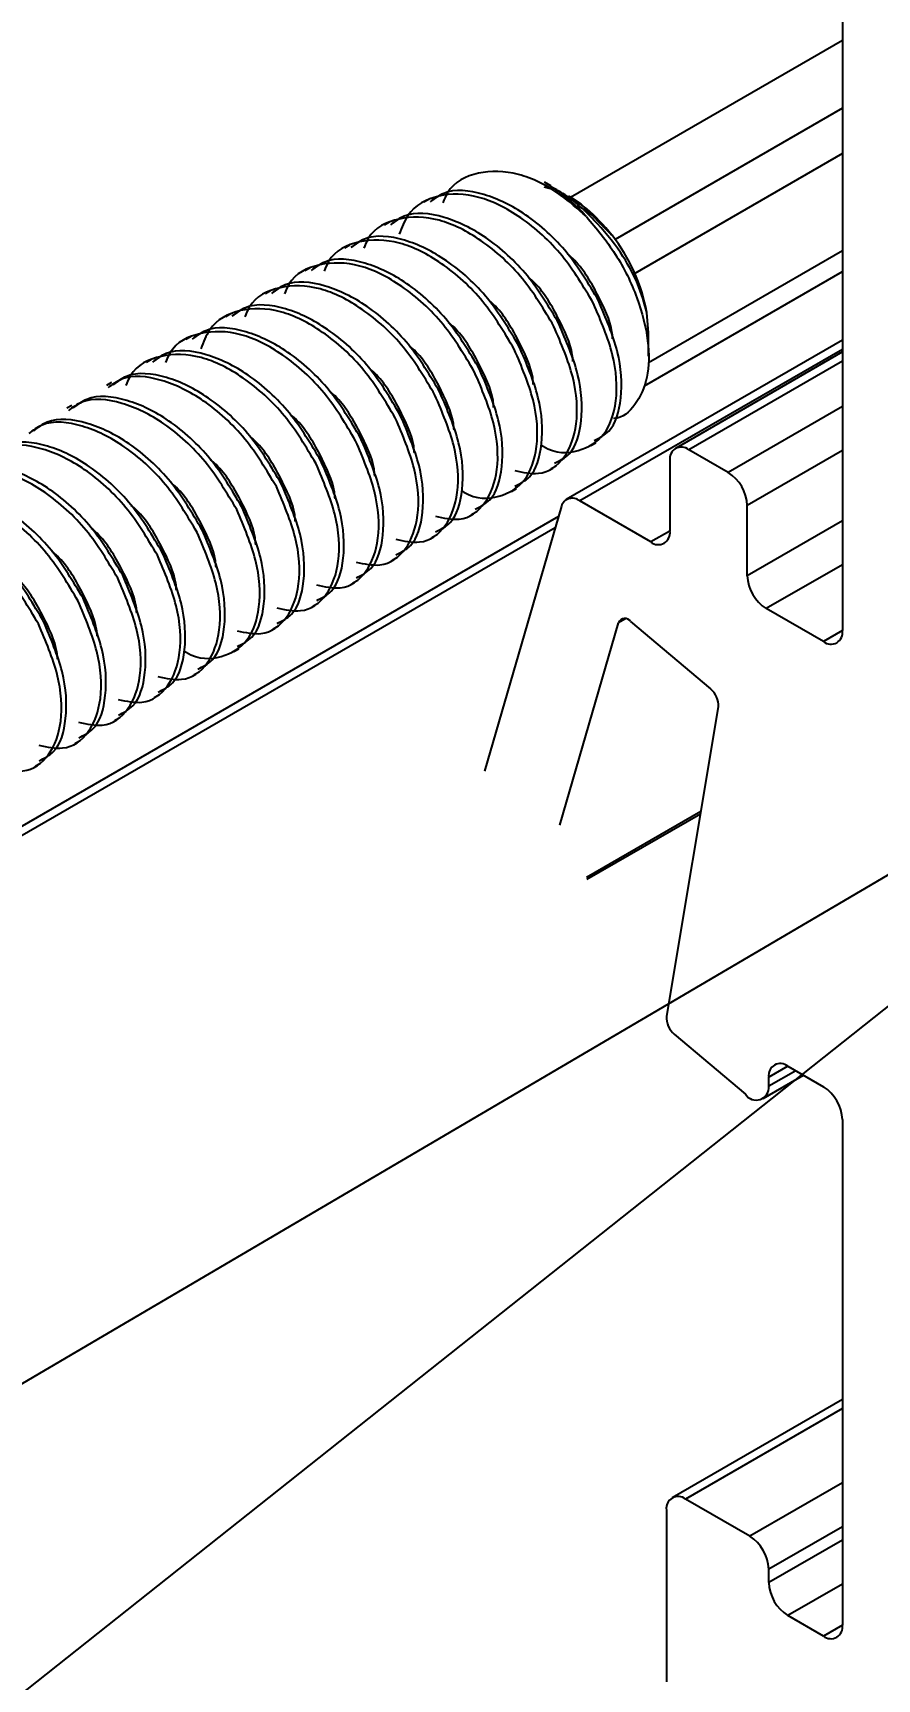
# Model space of a CAD drawing. Extents: x 0 to 10.8, y -12.4 to 0.
# Drawn here: x 6.67 to 7.14, y -8.932 to -8.014 of the extents above; entities that cross this region are included whole.
import ezdxf
from ezdxf import colors
from ezdxf.entities.mleader import LeaderData, LeaderLine
from ezdxf.math import Vec2, Vec3

# ---------------------------------------------------------------- set-up
doc = ezdxf.new("R2010")
doc.units = 0
doc.header["$LTSCALE"] = 0.5
doc.header["$MEASUREMENT"] = 0
for name, color, linetype in [('FAB DWG', 221, 'CONTINUOUS'), ('Hardware', 242, 'CONTINUOUS'), ('Housing', 150, 'CONTINUOUS')]:
    doc.layers.add(name, color=color, linetype=linetype)
doc.styles.get("Standard").update_dxf_attribs({"font": 'arial.ttf'})

msp = doc.modelspace()

# ---------------------------------------------------------------- linework, layer by layer
at = {"layer": 'Hardware', "linetype": 'Continuous', "lineweight": 25, "transparency": 16777216}
for p, q in [((6.96021, -8.10181), (6.95465, -8.10028)), ((6.95819, -8.09954), (6.95481, -8.09759)), ((6.89025, -8.10712), (6.88749, -8.10872)), ((6.96916, -8.10587), (6.96817, -8.1053)), ((6.86815, -8.11988), (6.86539, -8.12147)), ((6.84605, -8.13264), (6.84329, -8.13423)), ((6.82396, -8.14539), (6.8212, -8.14699)), ((6.80186, -8.15815), (6.7991, -8.15974)), ((6.77976, -8.1709), (6.777, -8.1725)), ((7.01279, -8.18144), (7.0118, -8.1702)), ((6.75767, -8.18366), (6.7549, -8.18526)), ((7.01279, -8.19457), (7.01279, -8.18144)), ((6.73557, -8.19642), (6.73281, -8.19801)), ((6.71347, -8.20917), (6.71071, -8.21077)), ((6.69138, -8.22193), (6.68861, -8.22352)), ((6.98053, -8.24437), (6.98329, -8.24278)), ((6.95843, -8.25713), (6.96119, -8.25553)), ((6.93633, -8.26988), (6.9391, -8.26829)), ((6.91424, -8.28264), (6.917, -8.28105)), ((6.89214, -8.2954), (6.8949, -8.2938)), ((6.87004, -8.30815), (6.87281, -8.30656)), ((6.84795, -8.32091), (6.85071, -8.31931)), ((6.82585, -8.33367), (6.82861, -8.33207)), ((6.80375, -8.34642), (6.80651, -8.34483)), ((6.78165, -8.35918), (6.78442, -8.35758)), ((6.75956, -8.37193), (6.76232, -8.37034)), ((6.73746, -8.38469), (6.74022, -8.3831)), ((6.71536, -8.39745), (6.71813, -8.39585)), ((6.69327, -8.4102), (6.69603, -8.40861)), ((6.67117, -8.42296), (6.67393, -8.42137))]:
    msp.add_line(p, q, dxfattribs=at)
at = {"layer": 'Hardware', "linetype": 'Continuous', "lineweight": 25, "transparency": 16777216, "flags": 128}
msp.add_lwpolyline([(6.99236, -8.12699), (6.97519, -8.10984), (6.96916, -8.10587)], dxfattribs=at)
at = {"layer": 'Hardware', "linetype": 'Continuous', "lineweight": 25, "transparency": 16777216}
for centre, radius, start, end in [((6.90381, -8.18357), 0.09997, 42.00332, 59.32436), ((6.91295, -8.18868), 0.10056, 10.58815, 37.83921)]:
    msp.add_arc(centre, radius, start, end, dxfattribs=at)
for points, knots in [([(6.9781, -8.11667), (6.97334, -8.11245), (6.96114, -8.10162), (6.93958, -8.09124), (6.91742, -8.09101), (6.90267, -8.09797), (6.89892, -8.10707), (6.89812, -8.10902)], [0, 0, 0, 0, 0.16022, 0.411249, 0.670367, 0.929485, 1, 1, 1, 1]), ([(6.98486, -8.16355), (6.9794, -8.15435), (6.96832, -8.13573), (6.94472, -8.11444), (6.92064, -8.10283), (6.9013, -8.10076), (6.89345, -8.10668), (6.89106, -8.10848)], [0, 0, 0, 0, 0.223495, 0.452872, 0.673155, 0.900538, 1, 1, 1, 1]), ([(7.0118, -8.1702), (7.01033, -8.16486), (7.00739, -8.1542), (6.99711, -8.13565), (6.98254, -8.11802), (6.96843, -8.10512), (6.95989, -8.10098), (6.95792, -8.10003)], [0, 0, 0, 0, 0.213265, 0.426, 0.668379, 0.92368, 1, 1, 1, 1]), ([(6.9821, -8.16514), (6.97663, -8.15594), (6.96554, -8.13729), (6.94204, -8.11616), (6.91758, -8.10397), (6.89518, -8.10364), (6.87945, -8.11186), (6.87522, -8.12285), (6.8738, -8.12653)], [0, 0, 0, 0, 0.179913, 0.364561, 0.54189, 0.724932, 0.907975, 1, 1, 1, 1]), ([(6.99236, -8.12699), (6.9878, -8.12167), (6.98014, -8.11275), (6.97141, -8.10776), (6.96788, -8.10575)], [0, 0, 0, 0, 0.596898, 1, 1, 1, 1]), ([(6.97272, -8.11055), (6.97351, -8.1109), (6.98041, -8.11399), (6.98675, -8.12088), (6.99236, -8.12699)], [0, 0, 0, 0, 0.113986, 1, 1, 1, 1]), ([(6.96, -8.1779), (6.95453, -8.16869), (6.94344, -8.15004), (6.91995, -8.12893), (6.89545, -8.11669), (6.87322, -8.11655), (6.85853, -8.12343), (6.8548, -8.13244), (6.85403, -8.13431)], [0, 0, 0, 0, 0.188232, 0.381419, 0.566947, 0.758453, 0.94996, 1, 1, 1, 1]), ([(6.96277, -8.1763), (6.9573, -8.16711), (6.94623, -8.14848), (6.92262, -8.1272), (6.89855, -8.11559), (6.87921, -8.11352), (6.87135, -8.11944), (6.86896, -8.12124)], [0, 0, 0, 0, 0.223495, 0.452871, 0.673155, 0.900537, 1, 1, 1, 1]), ([(6.9781, -8.11667), (6.98374, -8.12343), (6.99522, -8.13719), (7.00716, -8.16197), (7.01327, -8.18611), (7.01286, -8.20724), (7.00581, -8.22191), (6.99843, -8.22925), (6.99317, -8.22918), (6.99312, -8.22918)], [0, 0, 0, 0, 0.1654669, 0.3370474, 0.5062527, 0.6709022, 0.8355712, 0.9983218, 1, 1, 1, 1]), ([(6.94067, -8.18906), (6.9352, -8.17987), (6.92413, -8.16124), (6.90053, -8.13996), (6.87645, -8.12834), (6.85711, -8.12628), (6.84926, -8.13219), (6.84687, -8.13399)], [0, 0, 0, 0, 0.223495, 0.452872, 0.673155, 0.900538, 1, 1, 1, 1]), ([(6.93791, -8.19065), (6.93243, -8.18145), (6.92135, -8.1628), (6.89786, -8.14169), (6.87335, -8.12944), (6.85112, -8.12931), (6.83643, -8.13618), (6.8327, -8.1452), (6.83193, -8.14707)], [0, 0, 0, 0, 0.188232, 0.381419, 0.566947, 0.758453, 0.94996, 1, 1, 1, 1]), ([(6.99271, -8.18474), (6.99263, -8.18348), (6.99211, -8.17598), (6.98453, -8.15983), (6.97543, -8.14418), (6.96859, -8.1383), (6.96756, -8.13741)], [0, 0, 0, 0, 0.085019, 0.505219, 0.925416, 1, 1, 1, 1]), ([(6.91581, -8.20341), (6.91034, -8.19421), (6.89925, -8.17556), (6.87576, -8.15444), (6.85126, -8.1422), (6.82902, -8.14206), (6.81434, -8.14894), (6.81061, -8.15795), (6.80983, -8.15982)], [0, 0, 0, 0, 0.188232, 0.381419, 0.566947, 0.758453, 0.94996, 1, 1, 1, 1]), ([(6.91857, -8.20182), (6.91311, -8.19262), (6.90203, -8.174), (6.87843, -8.15271), (6.85435, -8.1411), (6.83501, -8.13903), (6.82716, -8.14495), (6.82477, -8.14675)], [0, 0, 0, 0, 0.223495, 0.452872, 0.673155, 0.900538, 1, 1, 1, 1]), ([(6.89371, -8.21617), (6.88824, -8.20696), (6.87715, -8.18831), (6.85366, -8.1672), (6.82916, -8.15495), (6.80692, -8.15482), (6.79224, -8.16169), (6.78851, -8.17071), (6.78774, -8.17258)], [0, 0, 0, 0, 0.188232, 0.381419, 0.566947, 0.758453, 0.94996, 1, 1, 1, 1]), ([(6.89647, -8.21457), (6.89101, -8.20538), (6.87994, -8.18675), (6.85633, -8.16547), (6.83225, -8.15386), (6.81292, -8.15179), (6.80506, -8.15771), (6.80267, -8.15951)], [0, 0, 0, 0, 0.223495, 0.452871, 0.673155, 0.900537, 1, 1, 1, 1]), ([(6.97062, -8.1975), (6.97053, -8.19624), (6.97002, -8.18874), (6.96243, -8.17258), (6.95333, -8.15694), (6.94649, -8.15106), (6.94546, -8.15017)], [0, 0, 0, 0, 0.0850186, 0.5052193, 0.9254167, 1, 1, 1, 1]), ([(6.87438, -8.22733), (6.86891, -8.21814), (6.85784, -8.19951), (6.83424, -8.17823), (6.81016, -8.16661), (6.79082, -8.16455), (6.78296, -8.17046), (6.78057, -8.17226)], [0, 0, 0, 0, 0.223495, 0.452872, 0.673155, 0.900538, 1, 1, 1, 1]), ([(6.94852, -8.21025), (6.94843, -8.20899), (6.94792, -8.20149), (6.94033, -8.18534), (6.93124, -8.1697), (6.9244, -8.16381), (6.92337, -8.16293)], [0, 0, 0, 0, 0.085019, 0.505219, 0.925416, 1, 1, 1, 1]), ([(6.95281, -8.24402), (6.95319, -8.24426), (6.96075, -8.24904), (6.97427, -8.24826), (6.98893, -8.23984), (6.99597, -8.22018), (6.9944, -8.19399), (6.98616, -8.17467), (6.9821, -8.16514)], [0, 0, 0, 0, 0.010571, 0.210034, 0.409497, 0.602734, 0.803946, 1, 1, 1, 1]), ([(6.98248, -8.24142), (6.98538, -8.24), (6.99327, -8.23616), (6.99855, -8.21831), (6.9972, -8.19246), (6.98894, -8.1731), (6.98486, -8.16355)], [0, 0, 0, 0, 0.1596846, 0.4346705, 0.7210048, 1, 1, 1, 1]), ([(6.87161, -8.22892), (6.86614, -8.21972), (6.85506, -8.20107), (6.83156, -8.17995), (6.8071, -8.16775), (6.78469, -8.16742), (6.76896, -8.17564), (6.76473, -8.18663), (6.76332, -8.19031)], [0, 0, 0, 0, 0.179913, 0.364562, 0.54189, 0.724933, 0.907975, 1, 1, 1, 1]), ([(6.84952, -8.24168), (6.84405, -8.23248), (6.83296, -8.21383), (6.80947, -8.19271), (6.78496, -8.18047), (6.76273, -8.18033), (6.74804, -8.18721), (6.74431, -8.19622), (6.74354, -8.19809)], [0, 0, 0, 0, 0.188232, 0.381419, 0.566947, 0.758453, 0.94996, 1, 1, 1, 1]), ([(6.85228, -8.24008), (6.84682, -8.23089), (6.83574, -8.21227), (6.81214, -8.19098), (6.78806, -8.17937), (6.76872, -8.1773), (6.76087, -8.18322), (6.75848, -8.18502)], [0, 0, 0, 0, 0.223495, 0.452872, 0.673155, 0.900538, 1, 1, 1, 1]), ([(6.92642, -8.22301), (6.92634, -8.22175), (6.92582, -8.21425), (6.91824, -8.1981), (6.90914, -8.18245), (6.9023, -8.17657), (6.90127, -8.17568)], [0, 0, 0, 0, 0.085019, 0.505219, 0.925416, 1, 1, 1, 1]), ([(6.93817, -8.25823), (6.94274, -8.25921), (6.95409, -8.26163), (6.96674, -8.25214), (6.9739, -8.23306), (6.97229, -8.20672), (6.96406, -8.18742), (6.96, -8.1779)], [0, 0, 0, 0, 0.145788, 0.361473, 0.570426, 0.788001, 1, 1, 1, 1]), ([(6.96038, -8.25417), (6.96328, -8.25276), (6.97117, -8.24891), (6.97646, -8.23107), (6.97511, -8.20522), (6.96684, -8.18586), (6.96277, -8.1763)], [0, 0, 0, 0, 0.1596843, 0.4346705, 0.7210048, 1, 1, 1, 1]), ([(6.82742, -8.25444), (6.82195, -8.24523), (6.81086, -8.22658), (6.78737, -8.20547), (6.76287, -8.19322), (6.74063, -8.19309), (6.72595, -8.19996), (6.72222, -8.20898), (6.72144, -8.21085)], [0, 0, 0, 0, 0.188232, 0.381419, 0.566947, 0.758453, 0.94996, 1, 1, 1, 1]), ([(6.83018, -8.25284), (6.82472, -8.24365), (6.81365, -8.22502), (6.79004, -8.20374), (6.76596, -8.19213), (6.74663, -8.19006), (6.73877, -8.19598), (6.73638, -8.19778)], [0, 0, 0, 0, 0.223495, 0.452871, 0.673155, 0.900537, 1, 1, 1, 1]), ([(6.90433, -8.23577), (6.90424, -8.2345), (6.90373, -8.22701), (6.89614, -8.21085), (6.88704, -8.19521), (6.8802, -8.18933), (6.87917, -8.18844)], [0, 0, 0, 0, 0.0850186, 0.5052193, 0.9254167, 1, 1, 1, 1]), ([(6.90861, -8.26954), (6.90899, -8.26978), (6.91656, -8.27455), (6.93008, -8.27378), (6.94474, -8.26536), (6.95178, -8.24569), (6.9502, -8.2195), (6.94197, -8.20019), (6.93791, -8.19065)], [0, 0, 0, 0, 0.010571, 0.210034, 0.409497, 0.602734, 0.803946, 1, 1, 1, 1]), ([(6.93829, -8.26693), (6.94119, -8.26552), (6.94908, -8.26167), (6.95436, -8.24383), (6.95301, -8.21798), (6.94475, -8.19861), (6.94067, -8.18906)], [0, 0, 0, 0, 0.159684, 0.43467, 0.721005, 1, 1, 1, 1]), ([(6.88223, -8.24852), (6.88214, -8.24726), (6.88163, -8.23976), (6.87404, -8.22361), (6.86495, -8.20797), (6.85811, -8.20208), (6.85708, -8.2012)], [0, 0, 0, 0, 0.085019, 0.505219, 0.925416, 1, 1, 1, 1]), ([(6.91619, -8.27969), (6.91909, -8.27827), (6.92698, -8.27443), (6.93226, -8.25658), (6.93091, -8.23073), (6.92265, -8.21137), (6.91857, -8.20182)], [0, 0, 0, 0, 0.1596846, 0.4346705, 0.7210048, 1, 1, 1, 1]), ([(6.80532, -8.26719), (6.79986, -8.258), (6.78879, -8.23937), (6.76518, -8.21809), (6.7411, -8.20648), (6.72177, -8.20441), (6.71391, -8.21033), (6.71152, -8.21213)], [0, 0, 0, 0, 0.223495, 0.452872, 0.673155, 0.900538, 1, 1, 1, 1]), ([(6.80809, -8.2656), (6.80262, -8.2564), (6.79155, -8.23778), (6.76794, -8.21649), (6.74387, -8.20488), (6.72453, -8.20281), (6.71667, -8.20873), (6.71428, -8.21053)], [0, 0, 0, 0, 0.223495, 0.452872, 0.673155, 0.900538, 1, 1, 1, 1]), ([(6.89398, -8.28375), (6.89855, -8.28472), (6.90989, -8.28714), (6.92255, -8.27765), (6.92971, -8.25858), (6.9281, -8.23223), (6.91987, -8.21293), (6.91581, -8.20341)], [0, 0, 0, 0, 0.145788, 0.361473, 0.570426, 0.788001, 1, 1, 1, 1]), ([(6.78323, -8.27995), (6.77776, -8.27076), (6.76669, -8.25213), (6.74309, -8.23085), (6.71901, -8.21923), (6.69967, -8.21717), (6.69181, -8.22308), (6.68942, -8.22488)], [0, 0, 0, 0, 0.223495, 0.452872, 0.673155, 0.900538, 1, 1, 1, 1]), ([(6.78599, -8.27835), (6.78052, -8.26916), (6.76945, -8.25053), (6.74585, -8.22925), (6.72177, -8.21764), (6.70243, -8.21557), (6.69458, -8.22149), (6.69219, -8.22329)], [0, 0, 0, 0, 0.223495, 0.452872, 0.673155, 0.900538, 1, 1, 1, 1]), ([(6.86013, -8.26128), (6.86005, -8.26002), (6.85953, -8.25252), (6.85194, -8.23637), (6.84285, -8.22072), (6.83601, -8.21484), (6.83498, -8.21395)], [0, 0, 0, 0, 0.085019, 0.505219, 0.925416, 1, 1, 1, 1]), ([(6.87188, -8.2965), (6.87645, -8.29748), (6.88779, -8.2999), (6.90045, -8.29041), (6.90761, -8.27133), (6.906, -8.24499), (6.89777, -8.22569), (6.89371, -8.21617)], [0, 0, 0, 0, 0.145788, 0.361473, 0.570426, 0.788001, 1, 1, 1, 1]), ([(6.89409, -8.29244), (6.89699, -8.29103), (6.90488, -8.28718), (6.91016, -8.26934), (6.90881, -8.24349), (6.90055, -8.22413), (6.89647, -8.21457)], [0, 0, 0, 0, 0.1596843, 0.4346705, 0.7210048, 1, 1, 1, 1]), ([(6.76389, -8.29111), (6.75843, -8.28192), (6.74735, -8.26329), (6.72375, -8.24201), (6.69967, -8.23039), (6.68033, -8.22833), (6.67248, -8.23424), (6.67009, -8.23605)], [0, 0, 0, 0, 0.223495, 0.452871, 0.673155, 0.900537, 1, 1, 1, 1]), ([(6.83803, -8.27404), (6.83795, -8.27277), (6.83743, -8.26527), (6.82985, -8.24912), (6.82075, -8.23348), (6.81391, -8.2276), (6.81288, -8.22671)], [0, 0, 0, 0, 0.0850186, 0.5052193, 0.9254167, 1, 1, 1, 1]), ([(6.84978, -8.30926), (6.85436, -8.31024), (6.8657, -8.31266), (6.87836, -8.30317), (6.88551, -8.28409), (6.8839, -8.25774), (6.87568, -8.23845), (6.87161, -8.22892)], [0, 0, 0, 0, 0.145789, 0.361474, 0.570426, 0.788001, 1, 1, 1, 1]), ([(6.87199, -8.3052), (6.87489, -8.30379), (6.88279, -8.29994), (6.88807, -8.2821), (6.88672, -8.25624), (6.87845, -8.23688), (6.87438, -8.22733)], [0, 0, 0, 0, 0.159684, 0.43467, 0.721005, 1, 1, 1, 1]), ([(6.76113, -8.2927), (6.75566, -8.28351), (6.74459, -8.26489), (6.72099, -8.2436), (6.69691, -8.23199), (6.67757, -8.22992), (6.66972, -8.23584), (6.66733, -8.23764)], [0, 0, 0, 0, 0.223495, 0.452872, 0.673155, 0.900538, 1, 1, 1, 1]), ([(6.73903, -8.30546), (6.73357, -8.29627), (6.72249, -8.27764), (6.69889, -8.25636), (6.67481, -8.24474), (6.65547, -8.24268), (6.64762, -8.2486), (6.64523, -8.2504)], [0, 0, 0, 0, 0.223495, 0.452872, 0.673155, 0.900538, 1, 1, 1, 1]), ([(6.74179, -8.30387), (6.73633, -8.29467), (6.72526, -8.27605), (6.70165, -8.25476), (6.67758, -8.24315), (6.65824, -8.24108), (6.65038, -8.247), (6.64799, -8.2488)], [0, 0, 0, 0, 0.223495, 0.452872, 0.673155, 0.900538, 1, 1, 1, 1]), ([(6.81594, -8.28679), (6.81585, -8.28553), (6.81534, -8.27803), (6.80775, -8.26188), (6.79865, -8.24623), (6.79181, -8.24035), (6.79078, -8.23947)], [0, 0, 0, 0, 0.085019, 0.505219, 0.925416, 1, 1, 1, 1]), ([(6.82769, -8.32202), (6.83226, -8.32299), (6.8436, -8.32541), (6.85626, -8.31592), (6.86342, -8.29684), (6.86181, -8.2705), (6.85358, -8.2512), (6.84952, -8.24168)], [0, 0, 0, 0, 0.145788, 0.361473, 0.570426, 0.788001, 1, 1, 1, 1]), ([(6.8499, -8.31796), (6.8528, -8.31654), (6.86069, -8.3127), (6.86597, -8.29485), (6.86462, -8.269), (6.85636, -8.24964), (6.85228, -8.24008)], [0, 0, 0, 0, 0.1596846, 0.4346705, 0.7210048, 1, 1, 1, 1]), ([(6.71694, -8.31822), (6.71146, -8.30901), (6.70038, -8.29037), (6.67688, -8.26924), (6.65242, -8.25705), (6.63002, -8.25672), (6.61428, -8.26493), (6.61005, -8.27593), (6.60864, -8.2796)], [0, 0, 0, 0, 0.179913, 0.364561, 0.54189, 0.724932, 0.907975, 1, 1, 1, 1]), ([(6.7197, -8.31662), (6.71423, -8.30743), (6.70316, -8.2888), (6.67956, -8.26752), (6.65548, -8.25591), (6.63614, -8.25384), (6.62828, -8.25976), (6.62589, -8.26156)], [0, 0, 0, 0, 0.223495, 0.452872, 0.673155, 0.900538, 1, 1, 1, 1]), ([(6.79384, -8.29955), (6.79375, -8.29829), (6.79324, -8.29079), (6.78565, -8.27463), (6.77656, -8.25899), (6.76972, -8.25311), (6.76869, -8.25222)], [0, 0, 0, 0, 0.085019, 0.505219, 0.925416, 1, 1, 1, 1]), ([(6.80559, -8.33477), (6.81016, -8.33575), (6.8215, -8.33817), (6.83416, -8.32868), (6.84132, -8.3096), (6.83971, -8.28325), (6.83148, -8.26396), (6.82742, -8.25444)], [0, 0, 0, 0, 0.145788, 0.361473, 0.570426, 0.788001, 1, 1, 1, 1]), ([(6.8278, -8.33071), (6.8307, -8.3293), (6.83859, -8.32545), (6.84387, -8.30761), (6.84252, -8.28176), (6.83426, -8.2624), (6.83018, -8.25284)], [0, 0, 0, 0, 0.1596843, 0.4346705, 0.7210048, 1, 1, 1, 1]), ([(6.77174, -8.3123), (6.77166, -8.31104), (6.77114, -8.30354), (6.76356, -8.28739), (6.75446, -8.27175), (6.74762, -8.26587), (6.74659, -8.26498)], [0, 0, 0, 0, 0.0850186, 0.5052193, 0.9254167, 1, 1, 1, 1]), ([(6.8057, -8.34347), (6.8086, -8.34206), (6.8165, -8.33821), (6.82178, -8.32037), (6.82043, -8.29451), (6.81216, -8.27515), (6.80809, -8.2656)], [0, 0, 0, 0, 0.159684, 0.43467, 0.721005, 1, 1, 1, 1]), ([(6.69484, -8.33097), (6.68937, -8.32178), (6.6783, -8.30315), (6.6547, -8.28187), (6.63062, -8.27026), (6.61128, -8.26819), (6.60343, -8.27411), (6.60104, -8.27591)], [0, 0, 0, 0, 0.223495, 0.452872, 0.673155, 0.900538, 1, 1, 1, 1]), ([(6.6976, -8.32938), (6.69214, -8.32019), (6.68106, -8.30156), (6.65746, -8.28028), (6.63338, -8.26866), (6.61404, -8.2666), (6.60619, -8.27251), (6.6038, -8.27431)], [0, 0, 0, 0, 0.223495, 0.452871, 0.673155, 0.900537, 1, 1, 1, 1]), ([(6.78349, -8.34753), (6.78807, -8.3485), (6.7994, -8.35092), (6.81207, -8.34144), (6.81922, -8.32236), (6.81761, -8.29601), (6.80938, -8.27671), (6.80532, -8.26719)], [0, 0, 0, 0, 0.145789, 0.361473, 0.570426, 0.788001, 1, 1, 1, 1]), ([(6.67274, -8.34373), (6.66727, -8.33453), (6.65618, -8.31588), (6.63269, -8.29476), (6.60819, -8.28252), (6.58595, -8.28238), (6.57127, -8.28926), (6.56754, -8.29827), (6.56677, -8.30014)], [0, 0, 0, 0, 0.1882323, 0.3814187, 0.566947, 0.7584535, 0.94996, 1, 1, 1, 1]), ([(6.6755, -8.34214), (6.67004, -8.33294), (6.65897, -8.31432), (6.63536, -8.29303), (6.61128, -8.28142), (6.59195, -8.27935), (6.58409, -8.28527), (6.5817, -8.28707)], [0, 0, 0, 0, 0.223495, 0.452872, 0.673155, 0.900538, 1, 1, 1, 1]), ([(6.74965, -8.32506), (6.74956, -8.3238), (6.74905, -8.3163), (6.74146, -8.30015), (6.73236, -8.2845), (6.72552, -8.27862), (6.72449, -8.27773)], [0, 0, 0, 0, 0.085019, 0.505219, 0.925416, 1, 1, 1, 1]), ([(6.75393, -8.35883), (6.75432, -8.35907), (6.76187, -8.36385), (6.7754, -8.36307), (6.79006, -8.35465), (6.7971, -8.33499), (6.79552, -8.3088), (6.78729, -8.28948), (6.78323, -8.27995)], [0, 0, 0, 0, 0.010571, 0.210034, 0.409497, 0.602734, 0.803946, 1, 1, 1, 1]), ([(6.78361, -8.35623), (6.78651, -8.35481), (6.7944, -8.35097), (6.79968, -8.33312), (6.79833, -8.30727), (6.79007, -8.28791), (6.78599, -8.27835)], [0, 0, 0, 0, 0.1596846, 0.4346705, 0.7210048, 1, 1, 1, 1]), ([(6.72755, -8.33782), (6.72746, -8.33656), (6.72695, -8.32906), (6.71936, -8.3129), (6.71027, -8.29726), (6.70343, -8.29138), (6.7024, -8.29049)], [0, 0, 0, 0, 0.085019, 0.505219, 0.925416, 1, 1, 1, 1]), ([(6.7393, -8.37304), (6.74387, -8.37402), (6.75521, -8.37644), (6.76787, -8.36695), (6.77503, -8.34787), (6.77342, -8.32152), (6.76519, -8.30223), (6.76113, -8.2927)], [0, 0, 0, 0, 0.145788, 0.361473, 0.570426, 0.788001, 1, 1, 1, 1]), ([(6.76151, -8.36898), (6.76441, -8.36757), (6.7723, -8.36372), (6.77758, -8.34588), (6.77623, -8.32003), (6.76797, -8.30067), (6.76389, -8.29111)], [0, 0, 0, 0, 0.1596843, 0.4346705, 0.7210048, 1, 1, 1, 1]), ([(6.70545, -8.35057), (6.70537, -8.34931), (6.70485, -8.34181), (6.69727, -8.32566), (6.68817, -8.31002), (6.68133, -8.30413), (6.6803, -8.30325)], [0, 0, 0, 0, 0.0850186, 0.5052193, 0.9254167, 1, 1, 1, 1]), ([(6.7172, -8.3858), (6.72177, -8.38677), (6.73311, -8.38919), (6.74577, -8.3797), (6.75293, -8.36063), (6.75132, -8.33428), (6.74309, -8.31498), (6.73903, -8.30546)], [0, 0, 0, 0, 0.145789, 0.361473, 0.570426, 0.788001, 1, 1, 1, 1]), ([(6.73941, -8.38174), (6.74231, -8.38033), (6.7502, -8.37648), (6.75548, -8.35863), (6.75413, -8.33278), (6.74587, -8.31342), (6.74179, -8.30387)], [0, 0, 0, 0, 0.159684, 0.43467, 0.721005, 1, 1, 1, 1]), ([(6.68336, -8.36333), (6.68327, -8.36207), (6.68275, -8.35457), (6.67517, -8.33842), (6.66607, -8.32277), (6.65923, -8.31689), (6.6582, -8.316)], [0, 0, 0, 0, 0.085019, 0.505219, 0.925416, 1, 1, 1, 1]), ([(6.6951, -8.39855), (6.69968, -8.39953), (6.71102, -8.40195), (6.72368, -8.39246), (6.73083, -8.37338), (6.72922, -8.34704), (6.721, -8.32774), (6.71694, -8.31822)], [0, 0, 0, 0, 0.145788, 0.361473, 0.570426, 0.788001, 1, 1, 1, 1]), ([(6.71732, -8.39449), (6.72021, -8.39308), (6.72811, -8.38924), (6.73339, -8.37139), (6.73204, -8.34554), (6.72378, -8.32618), (6.7197, -8.31662)], [0, 0, 0, 0, 0.1596846, 0.4346705, 0.7210048, 1, 1, 1, 1]), ([(6.69522, -8.40725), (6.69812, -8.40584), (6.70601, -8.40199), (6.71129, -8.38415), (6.70994, -8.3583), (6.70168, -8.33893), (6.6976, -8.32938)], [0, 0, 0, 0, 0.1596843, 0.4346705, 0.7210048, 1, 1, 1, 1]), ([(6.67301, -8.41131), (6.67758, -8.41229), (6.68892, -8.41471), (6.70158, -8.40522), (6.70874, -8.38614), (6.70713, -8.35979), (6.6989, -8.3405), (6.69484, -8.33097)], [0, 0, 0, 0, 0.145788, 0.361473, 0.570426, 0.788001, 1, 1, 1, 1]), ([(6.65091, -8.42407), (6.65548, -8.42504), (6.66682, -8.42746), (6.67948, -8.41797), (6.68664, -8.3989), (6.68503, -8.37255), (6.6768, -8.35325), (6.67274, -8.34373)], [0, 0, 0, 0, 0.145789, 0.361473, 0.570426, 0.788001, 1, 1, 1, 1]), ([(6.67312, -8.42001), (6.67602, -8.41859), (6.68391, -8.41475), (6.68919, -8.3969), (6.68784, -8.37105), (6.67958, -8.35169), (6.6755, -8.34214)], [0, 0, 0, 0, 0.159684, 0.43467, 0.721005, 1, 1, 1, 1])]:
    msp.add_open_spline(points, degree=3, knots=knots, dxfattribs=at)
at = {"layer": 'Housing', "linetype": 'Continuous', "lineweight": 25, "transparency": 16777216}
for p, q in [((7.12076, -7.67015), (7.12076, -8.34746)), ((7.12076, -8.01855), (6.96932, -8.10598)), ((7.12076, -8.05629), (6.99416, -8.12937)), ((7.12076, -8.0816), (7.00508, -8.14838)), ((7.12076, -8.13575), (7.01274, -8.19811)), ((7.01043, -8.21099), (7.12076, -8.1473)), ((7.12076, -8.1856), (6.96687, -8.27445)), ((7.12076, -8.19068), (6.97436, -8.27519)), ((7.12076, -8.19216), (7.0277, -8.24588)), ((7.12076, -8.19723), (7.0352, -8.24662)), ((7.12076, -8.22254), (7.05712, -8.25927)), ((7.05712, -8.25927), (7.0352, -8.24662)), ((7.12076, -8.24703), (7.06773, -8.27765)), ((7.0246, -8.25275), (7.0246, -8.29194)), ((7.01399, -8.29806), (6.97436, -8.27519)), ((6.96254, -8.28381), (5.85448, -8.92348)), ((6.96417, -8.27818), (6.92139, -8.42575)), ((7.06773, -8.31684), (7.06773, -8.27765)), ((5.85137, -8.93035), (6.96077, -8.2899)), ((7.0246, -8.29194), (7.01399, -8.29806)), ((7.12076, -8.28622), (7.06773, -8.31684)), ((7.12076, -8.31072), (7.07834, -8.33521)), ((7.11016, -8.35358), (7.07834, -8.33521)), ((6.96329, -8.45598), (6.99603, -8.34305)), ((6.99991, -8.34081), (6.99603, -8.34305)), ((7.00274, -8.34236), (7.04731, -8.37998)), ((7.12076, -8.34746), (7.11016, -8.35358)), ((7.05161, -8.38996), (7.02273, -8.56239)), ((7.04185, -8.44826), (6.9781, -8.48506)), ((6.97841, -8.48604), (7.04163, -8.44954)), ((7.02703, -8.57237), (7.06673, -8.60587)), ((7.07662, -8.60831), (7.09916, -8.5953)), ((7.09033, -8.5902), (7.07973, -8.59633)), ((7.09476, -8.59276), (7.07973, -8.60144)), ((7.07973, -8.60144), (7.07973, -8.59633)), ((7.09033, -8.5902), (7.11016, -8.60165)), ((7.12076, -8.62002), (7.12076, -8.90172)), ((7.12076, -8.77598), (7.02581, -8.83079)), ((7.12076, -8.78105), (7.03331, -8.83153)), ((7.12076, -8.82239), (7.06912, -8.8522)), ((7.06912, -8.8522), (7.03331, -8.83153)), ((7.02271, -8.83766), (7.02271, -8.93331)), ((7.12076, -8.84689), (7.07973, -8.87058)), ((7.12076, -8.85435), (7.07973, -8.87804)), ((7.07973, -8.87804), (7.07973, -8.87058)), ((7.12076, -8.87884), (7.09033, -8.89641)), ((7.11016, -8.90785), (7.09033, -8.89641)), ((7.12076, -8.90173), (7.11016, -8.90785))]:
    msp.add_line(p, q, dxfattribs=at)
for centre, radius, start, end in [((7.03106, -8.2517), 0.00655, 50.79631, 189.21444), ((7.0447, -8.27869), 0.02305, 2.60529, 57.39439), ((6.97023, -8.27996), 0.00631, 49.0219, 163.62702), ((7.01813, -8.29299), 0.00655, 230.79805, 9.2127), ((7.09076, -8.31579), 0.02305, 182.60621, 237.39379), ((6.99956, -8.34444), 0.0038, 33.26151, 158.49089), ((7.1143, -8.3485), 0.00655, 230.79664, 9.21411), ((7.03972, -8.38916), 0.01192, 356.17581, 50.42452), ((7.03463, -8.56318), 0.01192, 176.17581, 230.42452), ((7.08619, -8.59528), 0.00655, 50.79705, 189.2137), ((7.07268, -8.60205), 0.00707, 212.73257, 4.95282), ((7.09773, -8.62107), 0.02305, 2.60526, 57.39474), ((7.02917, -8.83661), 0.00655, 50.79636, 189.21427), ((7.0567, -8.87162), 0.02305, 2.60535, 57.39469), ((7.10275, -8.87699), 0.02305, 182.60564, 237.3944), ((7.1143, -8.90277), 0.00655, 230.79623, 9.2144)]:
    msp.add_arc(centre, radius, start, end, dxfattribs=at)

# ---------------------------------------------------------------- leaders
at = {"layer": 'FAB DWG', "transparency": 16777216}
ml = msp.add_multileader_mtext('Standard', dxfattribs=at)
ml.set_content('"SG" MUST BE FACING \\PTOWARDS CONNECTION', color=256)
ml.set_leader_properties()
ml.build(insert=Vec2(0, 0))
ml.multileader.update_dxf_attribs({"dogleg_length": 0.36, "arrow_head_size": 0.35})
ctx = ml.context
ctx.base_point, ctx.char_height, ctx.arrow_head_size, ctx.landing_gap_size, ctx.plane_origin = Vec3(5.77443, -9.93134), 0.25, 0.35, 0.09, Vec3(7.22029, -13.67624)
notes = []
notes.append((ctx, [(1, (1, 1, 0), (5.41443, -9.93134), (1, 0), 0.36, [(1, [(4.637, -9.95863), (7.50163, -8.27451)], 0, [])])]))
ctx.mtext.insert, ctx.mtext.flow_direction = Vec3(5.86443, -9.8042), 5
for ctx, leaders in notes:
    for number, flags, end, landing, length, lines in leaders:
        leader = LeaderData()
        leader.index, (leader.has_last_leader_line, leader.has_dogleg_vector, leader.attachment_direction) = number, flags
        leader.last_leader_point, leader.dogleg_vector, leader.dogleg_length = Vec3(end), Vec3(landing), length
        for number, points, colour, breaks in lines:
            line = LeaderLine()
            line.index, line.vertices, line.color, line.breaks = number, Vec3.list(points), colors.encode_raw_color(colour), breaks
            leader.lines.append(line)
        ctx.leaders.append(leader)

doc.saveas('drawing.dxf')
